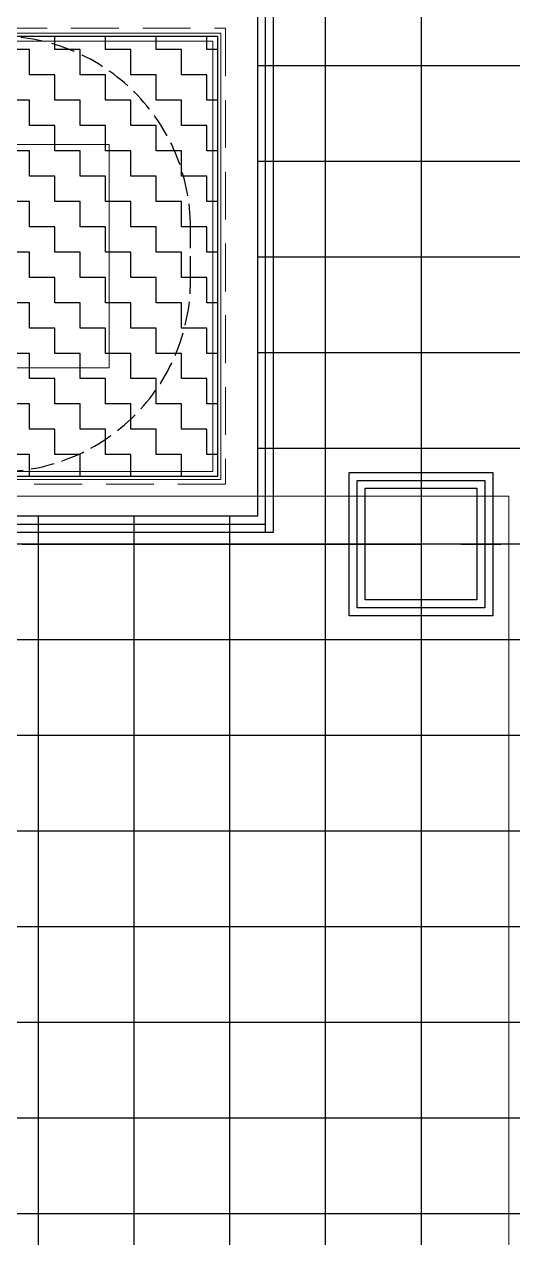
# Model space of a CAD drawing. Header units: millimetres. Extents: x -960 to 41501, y -1010 to 11880.
# Drawn here: x 11631 to 11937, y 4065 to 4826 of the extents above; entities that cross this region are included whole.
import ezdxf
from ezdxf.enums import TextEntityAlignment as Align

# ---------------------------------------------------------------- set-up
doc = ezdxf.new("R2010")
doc.units = ezdxf.units.MM
doc.header["$LTSCALE"] = 100
for name, pattern in [('X-S-FAB-L10$0$COL-CEN-LIN', [3.25, 2.5, -0.25, 0.25, -0.25]), ('X-S-FAB-L10$0$HIDDEN', [0.4, 0.3, -0.1]), ('X-S-FAB-L10$0$JJP_虛線(退縮線、投影線、地下室範圍、非屬本工程、圖面分區)', [0.45, 0.3, -0.15]), ('X-S-FAB-L10$0$虛線', [0.846667, 0.423333, -0.423333])]:
    doc.linetypes.add(name, pattern=pattern)
for name, color, linetype in [('0-XREF', 7, 'Continuous'), ('188K-SM-03-F10-ARCH-PA-Y2257103$0$K-P1S-4.2-單抗', 53, 'Continuous'), ('188K-SM-03-F10-ARCH-PA-Y2257103$0$K-岩棉 2hr 7.5-單抗', 53, 'Continuous'), ('188K-SM-03-F10-ARCH-RF-Y2257103$0$K-RF-0.55', 191, 'Continuous'), ('188K-SM-03-F10-ARCH-RF-Y2257103$0$K-RF-0.55-AREA', 6, 'Continuous'), ('188K-SM-03-F10-ARCH-RF-Y2257103$0$K-樓梯-PVC地磚-平台', 240, 'Continuous'), ('X-S-FAB-L10$0$0-DIM-TXT', 8, 'Continuous'), ('X-S-FAB-L10$0$A-STRS', 8, 'Continuous'), ('X-S-FAB-L10$0$A-WALL-IN', 8, 'Continuous'), ('X-S-FAB-L10$0$BLOCK', 8, 'Continuous'), ('X-S-FAB-L10$0$CCL', 8, 'X-S-FAB-L10$0$COL-CEN-LIN'), ('X-S-FAB-L10$0$COL-S', 8, 'Continuous'), ('X-S-FAB-L10$0$HID', 8, 'X-S-FAB-L10$0$HIDDEN'), ('X-S-FAB-L10$0$S-FNDN', 8, 'Continuous')]:
    doc.layers.add(name, color=color, linetype=linetype)
doc.styles.add('X-S-FAB-L10$0$CHINA', font='simplex.shx', dxfattribs={"width": 0.75, "bigfont": 'chineset.shx'})
doc.styles.add('X-S-FAB-L10$0$Standard', font='', dxfattribs={"width": 0.8})
doc.styles.add('X-S-FAB-L10$0$TG_NOTE_TEXT', font='simplex.shx', dxfattribs={"width": 0.75, "bigfont": 'chineset.shx'})
doc.styles.get('X-S-FAB-L10$0$Standard').set_extended_font_data('Microsoft JhengHei')

# ---------------------------------------------------------------- blocks, each defined once
blk = doc.blocks.new('X-S-FAB-L10$0$FAB2-L05')
at = {"layer": 'X-S-FAB-L10$0$CCL'}
for p, q in [((-14280, 11005), (-14280, 0)), ((-26880, 5220), (1210, 5220))]:
    blk.add_line(p, q, dxfattribs=at)
at = {"layer": 'X-S-FAB-L10$0$COL-S'}
blk.add_lwpolyline([(-14315, 5255), (-14245, 5255), (-14245, 5185), (-14315, 5185)], close=True, dxfattribs=at)
blk = doc.blocks.new('X-S-FAB-L10')
at = {"layer": 'X-S-FAB-L10$0$A-STRS', "linetype": 'X-S-FAB-L10$0$JJP_虛線(退縮線、投影線、地下室範圍、非屬本工程、圖面分區)', "lineweight": 0}
for p, q in [((11615.5, 4823.5), (11757.5, 4823.5)), ((11752.5, 4818.5), (11615.5, 4818.5)), ((11615.5, 4818.5), (11752.5, 4818.5)), ((11752.5, 4542.5), (11752.5, 4818.5)), ((11752.5, 4818.5), (11752.5, 4542.5)), ((11757.5, 4823.5), (11757.5, 4537.5)), ((11589.5, 4542.5), (11752.5, 4542.5)), ((11752.5, 4542.5), (11589.5, 4542.5)), ((11757.5, 4537.5), (11589.5, 4537.5))]:
    blk.add_line(p, q, dxfattribs=at)
at = {"layer": 'X-S-FAB-L10$0$A-STRS', "lineweight": 0}
for p, q in [((11754.5, 4820.5), (11615.5, 4820.5)), ((11754.5, 4540.5), (11754.5, 4820.5)), ((11615.5, 4815.5), (11749.5, 4815.5)), ((11749.5, 4815.5), (11615.5, 4815.5)), ((11749.5, 4815.5), (11615.5, 4815.5)), ((11749.5, 4815.5), (11749.5, 4545.5)), ((11749.5, 4545.5), (11749.5, 4815.5)), ((11749.5, 4545.5), (11749.5, 4815.5)), ((11615.5, 4750.5), (11684.5, 4750.5)), ((11684.5, 4750.5), (11684.5, 4610.5)), ((11684.5, 4610.5), (11589.5, 4610.5)), ((11749.5, 4545.5), (11589.5, 4545.5)), ((11589.5, 4545.5), (11749.5, 4545.5)), ((11589.5, 4545.5), (11749.5, 4545.5)), ((11589.5, 4540.5), (11754.5, 4540.5))]:
    blk.add_line(p, q, dxfattribs=at)
at = {"layer": 'X-S-FAB-L10$0$A-STRS', "linetype": 'X-S-FAB-L10$0$虛線', "lineweight": 0}
for p, q in [((11621.99, 4818.5), (11752.5, 4818.5)), ((11752.5, 4818.5), (11752.5, 4542.5)), ((11752.5, 4542.5), (11589.5, 4542.5))]:
    blk.add_line(p, q, dxfattribs=at)
at = {"layer": 'X-S-FAB-L10$0$A-WALL-IN', "lineweight": 0}
blk.add_line((11192.5, 4818.5), (11752.5, 4818.5), dxfattribs=at)
at = {"layer": 'X-S-FAB-L10$0$A-WALL-IN', "lineweight": 0, "flags": 128}
for points in [[(11777.5, 4542.5), (11777.5, 4843.5)], [(11752.5, 4818.5), (11752.5, 4542.5)], [(11752.5, 4542.5), (11052.5, 4542.5)], [(11777.5, 4517.5), (11777.5, 4542.5)], [(11075, 4517.5), (11777.5, 4517.5)]]:
    blk.add_lwpolyline(points, dxfattribs=at)
at = {"layer": 'X-S-FAB-L10$0$COL-S'}
for p, q in [((11845, 4535), (11915, 4535)), ((11845, 4465), (11845, 4535)), ((11915, 4535), (11915, 4465)), ((11915, 4465), (11845, 4465))]:
    blk.add_line(p, q, dxfattribs=at)
at = {"layer": 'X-S-FAB-L10$0$HID', "ltscale": 0.5}
blk.add_line((11735.5, 4665.5), (11735.5, 4698.5), dxfattribs=at)
for centre, start, end in [((11615.5, 4698.5), 0, 90), ((11615.5, 4665.5), 270, 0)]:
    blk.add_arc(centre, 120, start, end, dxfattribs=at)
at = {"layer": 'X-S-FAB-L10$0$S-FNDN', "lineweight": 0, "flags": 128}
for points in [[(11935, 9055), (4350, 9055), (4350, 7470), (9330, 7470), (9330, -55), (11935, -55), (11935, 4530), (11070, 4530), (11070, 5003), (11935, 5003)], [(11070, 4530), (11935, 4530), (11935, -55), (12665, -55), (12665, -270), (15175, -270), (15175, -55), (15905, -55), (15905, 4530), (16672.5, 4530), (16672.5, 5003), (15905, 5003), (15905, 9055), (11935, 9055), (11935, 5003), (11070, 5003)]]:
    blk.add_lwpolyline(points, close=True, dxfattribs=at)
at = {"layer": 'X-S-FAB-L10$0$BLOCK'}
blk.add_blockref('X-S-FAB-L10$0$FAB2-L05', (26160, -720), dxfattribs=at)
at = {"style": 'X-S-FAB-L10$0$TG_NOTE_TEXT', "width": 0.5, "flags": 1}
for p in [(7463.3, 9020), (18268.25, 8649), (11197.77, 4800.17), (16485.8, 4800.17), (25420.27, 2635), (13360, 320, 0), (7463.3, -33.33)]:
    blk.add_attdef('WH', text='', height=20, dxfattribs=at).set_placement(p, align=Align.BOTTOM_LEFT)
at = {"width": 0.5}
for style, p in [('X-S-FAB-L10$0$TG_NOTE_TEXT', (7585, 9020)), ('X-S-FAB-L10$0$TG_NOTE_TEXT', (18389.95, 8649)), ('X-S-FAB-L10$0$TG_NOTE_TEXT', (11117.5, 4813.5)), ('X-S-FAB-L10$0$TG_NOTE_TEXT', (16607.5, 4813.5)), ('X-S-FAB-L10$0$TG_NOTE_TEXT', (25350, 2635)), ('X-S-FAB-L10$0$Standard', (13129.37, 325, 0)), ('X-S-FAB-L10$0$TG_NOTE_TEXT', (7585, -20))]:
    blk.add_attdef('DESC', text='', height=10, dxfattribs=dict(at, style=style)).set_placement(p, align=Align.BOTTOM_LEFT)
for tag, style, p in [('TYPE', 'X-S-FAB-L10$0$TG_NOTE_TEXT', (7619.29, 9020)), ('NO', 'X-S-FAB-L10$0$TG_NOTE_TEXT', (7650.1, 9020)), ('TYPE', 'X-S-FAB-L10$0$TG_NOTE_TEXT', (18424.24, 8649)), ('NO', 'X-S-FAB-L10$0$TG_NOTE_TEXT', (18455.05, 8649)), ('NO', 'X-S-FAB-L10$0$TG_NOTE_TEXT', (11088.6, 4813.5)), ('TYPE', 'X-S-FAB-L10$0$TG_NOTE_TEXT', (11151.79, 4813.5)), ('TYPE', 'X-S-FAB-L10$0$TG_NOTE_TEXT', (16641.79, 4813.5)), ('NO', 'X-S-FAB-L10$0$TG_NOTE_TEXT', (16672.6, 4813.5)), ('NO', 'X-S-FAB-L10$0$TG_NOTE_TEXT', (25313, 2635)), ('TYPE', 'X-S-FAB-L10$0$TG_NOTE_TEXT', (25350, 2635)), ('NO', 'X-S-FAB-L10$0$Standard', (13100, 320, 0)), ('TYPE', 'X-S-FAB-L10$0$Standard', (13129.37, 320, 0)), ('TYPE', 'X-S-FAB-L10$0$TG_NOTE_TEXT', (7619.29, -20)), ('NO', 'X-S-FAB-L10$0$TG_NOTE_TEXT', (7650.1, -20))]:
    blk.add_attdef(tag, text='', height=10, dxfattribs=dict(at, style=style)).set_placement(p, align=Align.BOTTOM_RIGHT)
at = {"style": 'X-S-FAB-L10$0$TG_NOTE_TEXT', "width": 0.5, "flags": 1}
for rotation, p in [(180, (43, 7480)), (180, (943, 7480)), (90, (24310, 3717.77)), (270, (17080, 1711.7))]:
    blk.add_attdef('WH', text='', height=20, rotation=rotation, dxfattribs=at).set_placement(p, align=Align.BOTTOM_LEFT)
at = {"width": 0.5}
for rotation, style, p in [(180, 'X-S-FAB-L10$0$Standard', (317.62, 7480)), (180, 'X-S-FAB-L10$0$Standard', (1217.62, 7480)), (90, 'X-S-FAB-L10$0$TG_NOTE_TEXT', (24310, 3647.5)), (270, 'X-S-FAB-L10$0$TG_NOTE_TEXT', (17080, 1605))]:
    blk.add_attdef('DESC', text='', height=10, rotation=rotation, dxfattribs=dict(at, style=style)).set_placement(p, align=Align.BOTTOM_LEFT)
for tag, rotation, style, p in [('TYPE', 180, 'X-S-FAB-L10$0$Standard', (317.62, 7480)), ('NO', 180, 'X-S-FAB-L10$0$Standard', (347, 7480)), ('TYPE', 180, 'X-S-FAB-L10$0$Standard', (1217.62, 7480)), ('NO', 180, 'X-S-FAB-L10$0$Standard', (1247, 7480)), ('TYPE', 90, 'X-S-FAB-L10$0$TG_NOTE_TEXT', (24310, 3647.5)), ('NO', 90, 'X-S-FAB-L10$0$TG_NOTE_TEXT', (24310, 3610.5)), ('TYPE', 270, 'X-S-FAB-L10$0$TG_NOTE_TEXT', (17080, 1605)), ('NO', 270, 'X-S-FAB-L10$0$TG_NOTE_TEXT', (17080, 1573))]:
    blk.add_attdef(tag, text='', height=10, rotation=rotation, dxfattribs=dict(at, style=style)).set_placement(p, align=Align.BOTTOM_RIGHT)
at = {"layer": 'X-S-FAB-L10$0$0-DIM-TXT', "style": 'X-S-FAB-L10$0$CHINA', "width": 0.75}
for p in [(667.41, 7855.1, -2689.4), (22627.35, 6728.81), (25644.72, 6728.81), (24778.79, 5569.05), (1118.25, 4980), (417.8, 4594.62), (23874.84, 4355), (22927.43, 4330.12), (23749.87, 3901.37), (417.8, 3765.24), (1118.25, 3730), (417.8, 3115.79), (536.88, 2227.83), (16908.99, 1782.65), (888.44, 880.47), (16977.43, 750), (18878.84, 750), (25641.22, 553.23), (21364.03, 526.89)]:
    blk.add_attdef('HIG', text='', height=80, dxfattribs=at).set_placement(p, align=Align.MIDDLE_LEFT)
blk = doc.blocks.new('188K-SM-03-F10-ARCH-RF-Y2257103')
at = {"layer": '188K-SM-03-F10-ARCH-RF-Y2257103$0$K-樓梯-PVC地磚-平台'}
h = blk.add_hatch(dxfattribs=at)
h.set_pattern_fill('ZIGZAG', color=256, scale=5, angle=90)
h.set_pattern_definition([(90, (-5320, -3e-06), (-15.875, 15.875), [15.875, -15.875]), (180, (-5320, 15.875), (-15.875, -15.875), [15.875, -15.875])])
edge = h.paths.add_edge_path()
edge.add_line((11303.5, 4818.5), (11052.5, 4818.5))
edge.add_line((11052.5, 4818.5), (11052.5, 4542.5))
edge.add_line((11052.5, 4542.5), (11277.5, 4540.5))
edge.add_line((11277.5, 4540.5), (11277.5, 4685.5))
edge.add_line((11277.5, 4685.5), (11303.5, 4685.5))
edge.add_line((11303.5, 4685.5), (11303.5, 4818.5))
edge.add_line((11615.5, 4818.5), (11752.5, 4818.5))
edge.add_line((11752.5, 4818.5), (11752.5, 4542.5))
edge.add_line((11752.5, 4542.5), (11589.5, 4542.5))
edge.add_line((11589.5, 4542.5), (11589.5, 4672.5))
edge.add_line((11589.5, 4672.5), (11615.75, 4672.5))
edge.add_line((11615.75, 4672.5), (11615.5, 4818.5))
at = {"layer": '188K-SM-03-F10-ARCH-RF-Y2257103$0$K-RF-0.55'}
for p, q in [((11820, 9012.5), (11820, -12.5)), ((11880, 8965), (11880, 35)), ((15947.5, 4800), (11777.5, 4800)), ((15947.5, 4740), (11777.5, 4740)), ((15947.5, 4680), (11777.5, 4680)), ((15947.5, 4620), (11777.5, 4620)), ((15947.5, 4560), (11777.5, 4560)), ((11640, 4517.5), (11640, -12.5)), ((11700, 4517.5), (11700, -12.5)), ((11760, 4517.5), (11760, -12.5)), ((15925, 4500), (11075.06, 4500)), ((23485, 4440), (1845, 4440)), ((23485, 4380), (1845, 4380)), ((23485, 4320), (1845, 4320)), ((23485, 4260), (1845, 4260)), ((23485, 4200), (1845, 4200)), ((23485, 4140), (1845, 4140)), ((23485, 4080), (1845, 4080))]:
    blk.add_line(p, q, dxfattribs=at)
at = {"layer": '188K-SM-03-F10-ARCH-RF-Y2257103$0$K-RF-0.55-AREA'}
for points in [[(11027.5, 4843.5), (11777.5, 4843.5), (11777.5, 4517.5), (11075, 4517.5), (11075.18, 4465), (11005, 4465), (11005, 4535), (11027.5, 4535)], [(11845, 4535), (11915, 4535), (11915, 4465), (11845, 4465)]]:
    blk.add_lwpolyline(points, close=True, dxfattribs=at)
at = {"layer": '188K-SM-03-F10-ARCH-RF-Y2257103$0$K-樓梯-PVC地磚-平台'}
blk.add_lwpolyline([(11615.5, 4818.5), (11752.5, 4818.5), (11752.5, 4542.5), (11589.5, 4542.5), (11589.5, 4672.5), (11615.75, 4672.5), (11615.5, 4818.5)], dxfattribs=at)
blk = doc.blocks.new('188K-SM-03-F10-ARCH-PA-Y2257103')
at = {"layer": '188K-SM-03-F10-ARCH-PA-Y2257103$0$K-P1S-4.2-單抗'}
for points in [[(11835, 4545), (11925, 4545), (11925, 4455), (11835, 4455)], [(11840, 4540), (11920, 4540), (11920, 4460), (11840, 4460)]]:
    blk.add_lwpolyline(points, close=True, dxfattribs=at)
at = {"layer": '188K-SM-03-F10-ARCH-PA-Y2257103$0$K-岩棉 2hr 7.5-單抗'}
for p, q in [((11782.5, 4507.5), (11782.5, 4853.5)), ((11787.5, 4507.5), (11787.5, 4853.5)), ((11075, 4512.5), (11782.5, 4512.5)), ((11075, 4507.5), (11787.5, 4507.5))]:
    blk.add_line(p, q, dxfattribs=at)

msp = doc.modelspace()

# ---------------------------------------------------------------- block references
for name in ['X-S-FAB-L10', '188K-SM-03-F10-ARCH-RF-Y2257103']:
    msp.add_blockref(name, (0, 0))
at = {"layer": '0-XREF'}
msp.add_blockref('188K-SM-03-F10-ARCH-PA-Y2257103', (0, 0), dxfattribs=at)

doc.saveas('drawing.dxf')
